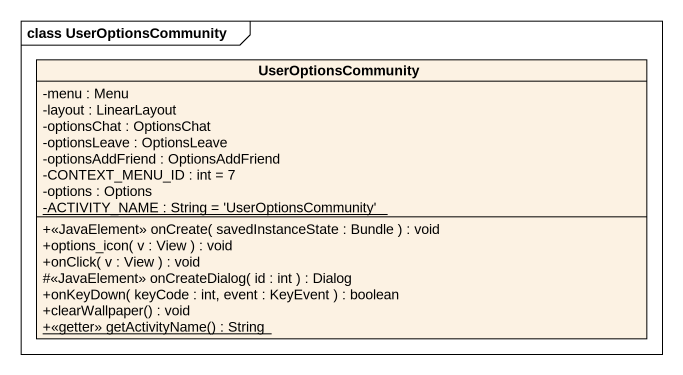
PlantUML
@startuml
mainframe class UserOptionsCommunity
hide circle
hide empty members
skinparam classAttributeIconSize 0
class UserOptionsCommunity {
  -menu : Menu
  -layout : LinearLayout
  -optionsChat : OptionsChat
  -optionsLeave : OptionsLeave
  -optionsAddFriend : OptionsAddFriend
  -CONTEXT_MENU_ID : int = 7
  -options : Options
  {static} -ACTIVITY_NAME : String = 'UserOptionsCommunity'
  +<<JavaElement>> onCreate( savedInstanceState : Bundle ) : void
  +options_icon( v : View ) : void
  +onClick( v : View ) : void
  #<<JavaElement>> onCreateDialog( id : int ) : Dialog
  +onKeyDown( keyCode : int, event : KeyEvent ) : boolean
  +clearWallpaper() : void
  {static} +<<getter>> getActivityName() : String
}
@enduml
